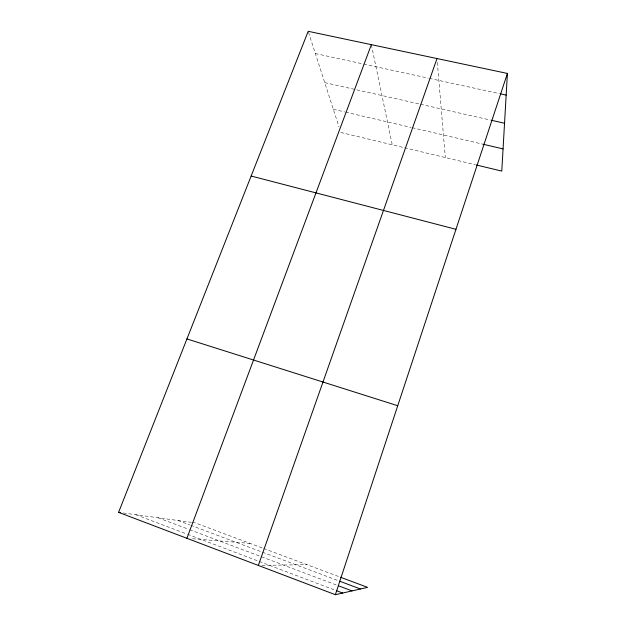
<?xml version="1.0" encoding="UTF-8"?>
<svg xmlns="http://www.w3.org/2000/svg" width="626" height="626" viewBox="0 0 626 626"><rect width="100%" height="100%" fill="white"/><g stroke="black" fill="none" stroke-linecap="round" stroke-linejoin="round"><path stroke-width="0.47" stroke-dasharray="3.13 2.35" d="M261.989 565.38L306.897 564.66M192.605 538.767L250.071 543.399M123.361 512.999L191.353 522.342M192.307 522.475L195.171 522.866L262.693 548.126M315.347 53.531L362.704 63.844M363.651 64.055L428.372 78.156M429.326 78.36L499.532 93.657M324.722 82.601L419.608 104.049M420.547 104.26L490.369 120.043M333.322 109.268L344.723 111.929M345.669 112.156L411.188 127.454M412.135 127.673L483.186 144.262M340.794 132.462L403.621 147.54M404.568 147.767L475.439 164.771M263.601 548.462L339.503 576.859M177.98 520.503L189.756 524.924M190.664 525.269L261.449 551.835M262.364 552.179L338.674 580.818M157.948 517.757L188.692 529.346M189.6 529.682L260.565 556.428M261.472 556.772L337.398 585.38M135.779 514.705L186.618 533.955M187.526 534.299L334.527 589.95M308.477 32.223L339.002 126.898M371.359 44.665L392.252 144.809M437.339 62.357L445.321 157.541"/><path stroke-width="0.94" d="M340.403 577.195L367.579 587.36L335.364 594.7L118.588 512.342L308.18 31.3L507.412 73.445L501.786 171.094L476.378 164.998M335.364 594.7L507.412 73.445M258.327 565.434L437.018 58.554M186.916 538.305L371.359 44.665M118.588 512.342L120.497 512.608M500.479 93.861L506.168 95.097M491.316 120.255L504.54 123.244M483.186 144.262L503.061 148.902M251.143 176.023L455.971 229.304M186.939 338.924L397.737 405.726M339.582 581.163L360.427 588.988M338.306 585.725L352.039 590.897M336.334 590.631L342.672 593.033"/></g></svg>
